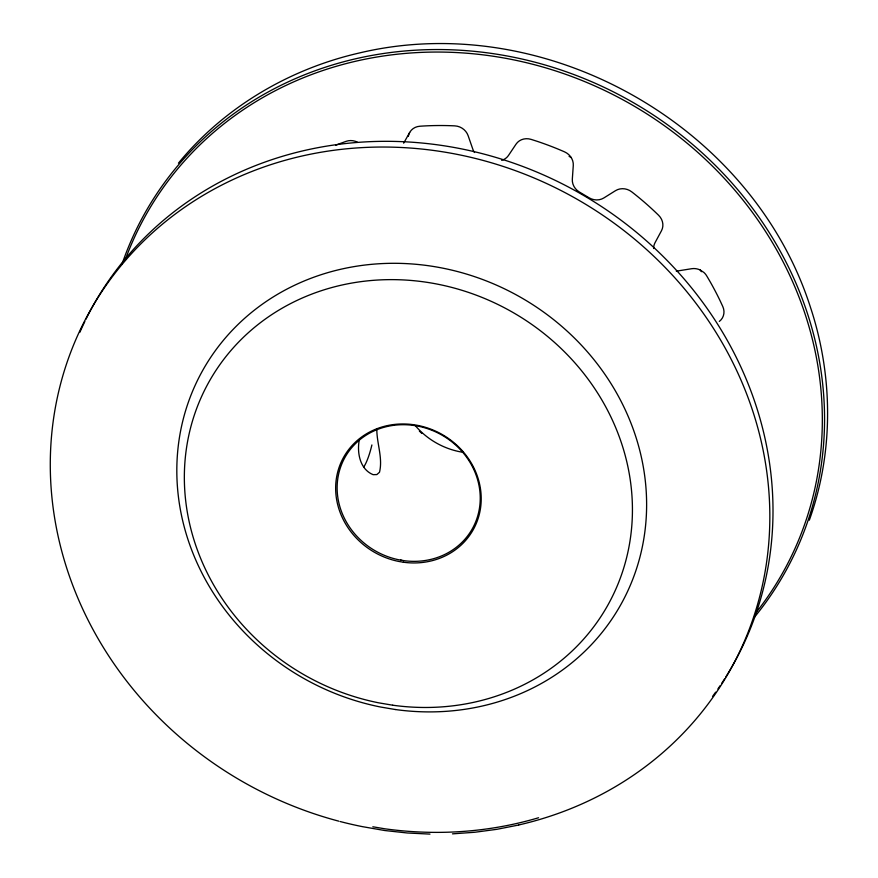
<?xml version="1.0" encoding="UTF-8"?>
<svg xmlns="http://www.w3.org/2000/svg" width="878" height="878" viewBox="0 0 878 878"><rect width="100%" height="100%" fill="white"/><g stroke="black" fill="none" stroke-linecap="round" stroke-linejoin="round"><path stroke-width="1.32" d="M359.398 439.263C356.775 452.082 359.607 469.236 373.139 474.669L376.86 474.57L379.505 472.243C382.984 458.031 376.772 443.522 376.805 429.122M809.318 520.193C833.65 452.433 833.167 376.871 810.899 308.628L810.833 308.463C753.115 125.795 545.699 8.528 359.398 52.965L359.234 53.009C289.213 69.011 224.12 107.434 178.443 163.143M403.66 143.191L409.664 132.49M518.657 825.024L496.915 829.315L474.833 832.256L452.488 833.859M429.979 834.1L407.392 832.992L384.816 830.533L362.438 826.648A367.015 335.802 29.3 0 1 340.137 821.523M463.364 452.346L459.831 451.742A72.863 66.673 29.3 0 1 415.371 425.731M372.843 826.78L384.586 828.766A364.14 333.168 29.3 0 0 538.576 817.747M676.279 271.115A13.982 12.797 29.3 0 0 677.553 270.973L691.612 268.723A13.982 12.797 29.3 0 1 700.15 269.974L703.827 272.41A13.982 12.797 29.3 0 1 706.625 275.769A291.079 266.33 29.3 0 1 712.442 285.844L713.825 288.401A291.079 266.33 29.3 0 1 720.377 301.33L722.803 306.565A13.982 12.797 29.3 0 1 719.312 321.436M569.098 156.372L571.15 157.48M700.15 269.974L701.412 271.708M335.594 145.276A291.079 266.33 29.3 0 1 340.873 143.246L346.195 141.314A13.982 12.797 29.3 0 1 357.445 142.181M653.649 248.507A13.982 12.797 29.3 0 1 655.065 242.646L661.474 230.749A13.982 12.797 29.3 0 0 658.632 215.308A291.079 266.33 29.3 0 0 631.765 191.876A13.982 12.797 29.3 0 0 615.511 190.669L603.823 197.967A13.982 12.797 29.3 0 1 589.127 197.813L579.403 192.03A13.982 12.797 29.3 0 1 572.324 179.211L573.279 165.525A13.982 12.797 29.3 0 0 564.521 151.85A291.079 266.33 29.3 0 0 553.513 147.263L550.736 146.187A291.079 266.33 29.3 0 0 536.732 141.182L531.069 139.372A13.982 12.797 29.3 0 0 516.034 144.168L508.516 155.406A13.982 12.797 29.3 0 1 501.667 160.334M474.537 152.498A13.982 12.797 29.3 0 1 472.781 149.084L468.139 135.695A13.982 12.797 29.3 0 0 454.804 125.872A291.079 266.33 29.3 0 0 419.86 126.234A13.982 12.797 29.3 0 0 408.336 136.32M338.842 821.182A367.015 335.802 29.3 0 1 104.109 288.204A367.015 335.802 29.3 0 1 693.872 300.561A367.015 335.802 29.3 0 1 518.81 824.947M85.967 319.175A366.905 335.703 29.3 0 1 576.989 191.656A366.905 335.703 29.3 0 1 725.886 676.806M724.482 679.034A366.905 335.703 29.3 0 1 721.606 683.468M720.147 685.652A366.905 335.703 29.3 0 1 717.908 688.923M715.636 692.16A366.905 335.703 29.3 0 1 712.541 696.441M79.843 332.323A366.905 335.703 29.3 0 1 84.815 321.546M122.075 263.971A367.015 335.802 29.3 0 1 628.494 99.894A367.015 335.802 29.3 0 1 754.334 617.322M125.444 259.251A365.248 334.189 29.3 0 1 627.847 102.507A365.248 334.189 29.3 0 1 755.76 612.998M421.901 433.458A74.235 67.924 29.3 0 1 419.366 431.076M371.899 444.959A45.985 11.085 -82.4 0 1 363.799 466.964M403.353 562.216L398.799 561.448A74.235 67.924 29.3 0 1 349.861 448.098A74.235 67.924 29.3 0 1 474.504 469.181A74.235 67.924 29.3 0 1 403.353 562.216M400.895 559.988L399.216 559.868A72.995 66.783 29.3 0 1 351.09 448.428A72.995 66.783 29.3 0 1 473.637 469.148A72.995 66.783 29.3 0 1 403.682 560.625L400.895 559.988M392.729 705.21L378.736 702.839A228.543 209.107 29.3 0 1 228.071 353.911A228.543 209.107 29.3 0 1 611.779 418.806A228.543 209.107 29.3 0 1 392.729 705.21M395.309 709.523L380.635 707.031A239.617 219.248 29.3 0 1 222.661 341.191A239.617 219.248 29.3 0 1 624.971 409.236A239.617 219.248 29.3 0 1 395.309 709.523"/></g></svg>
